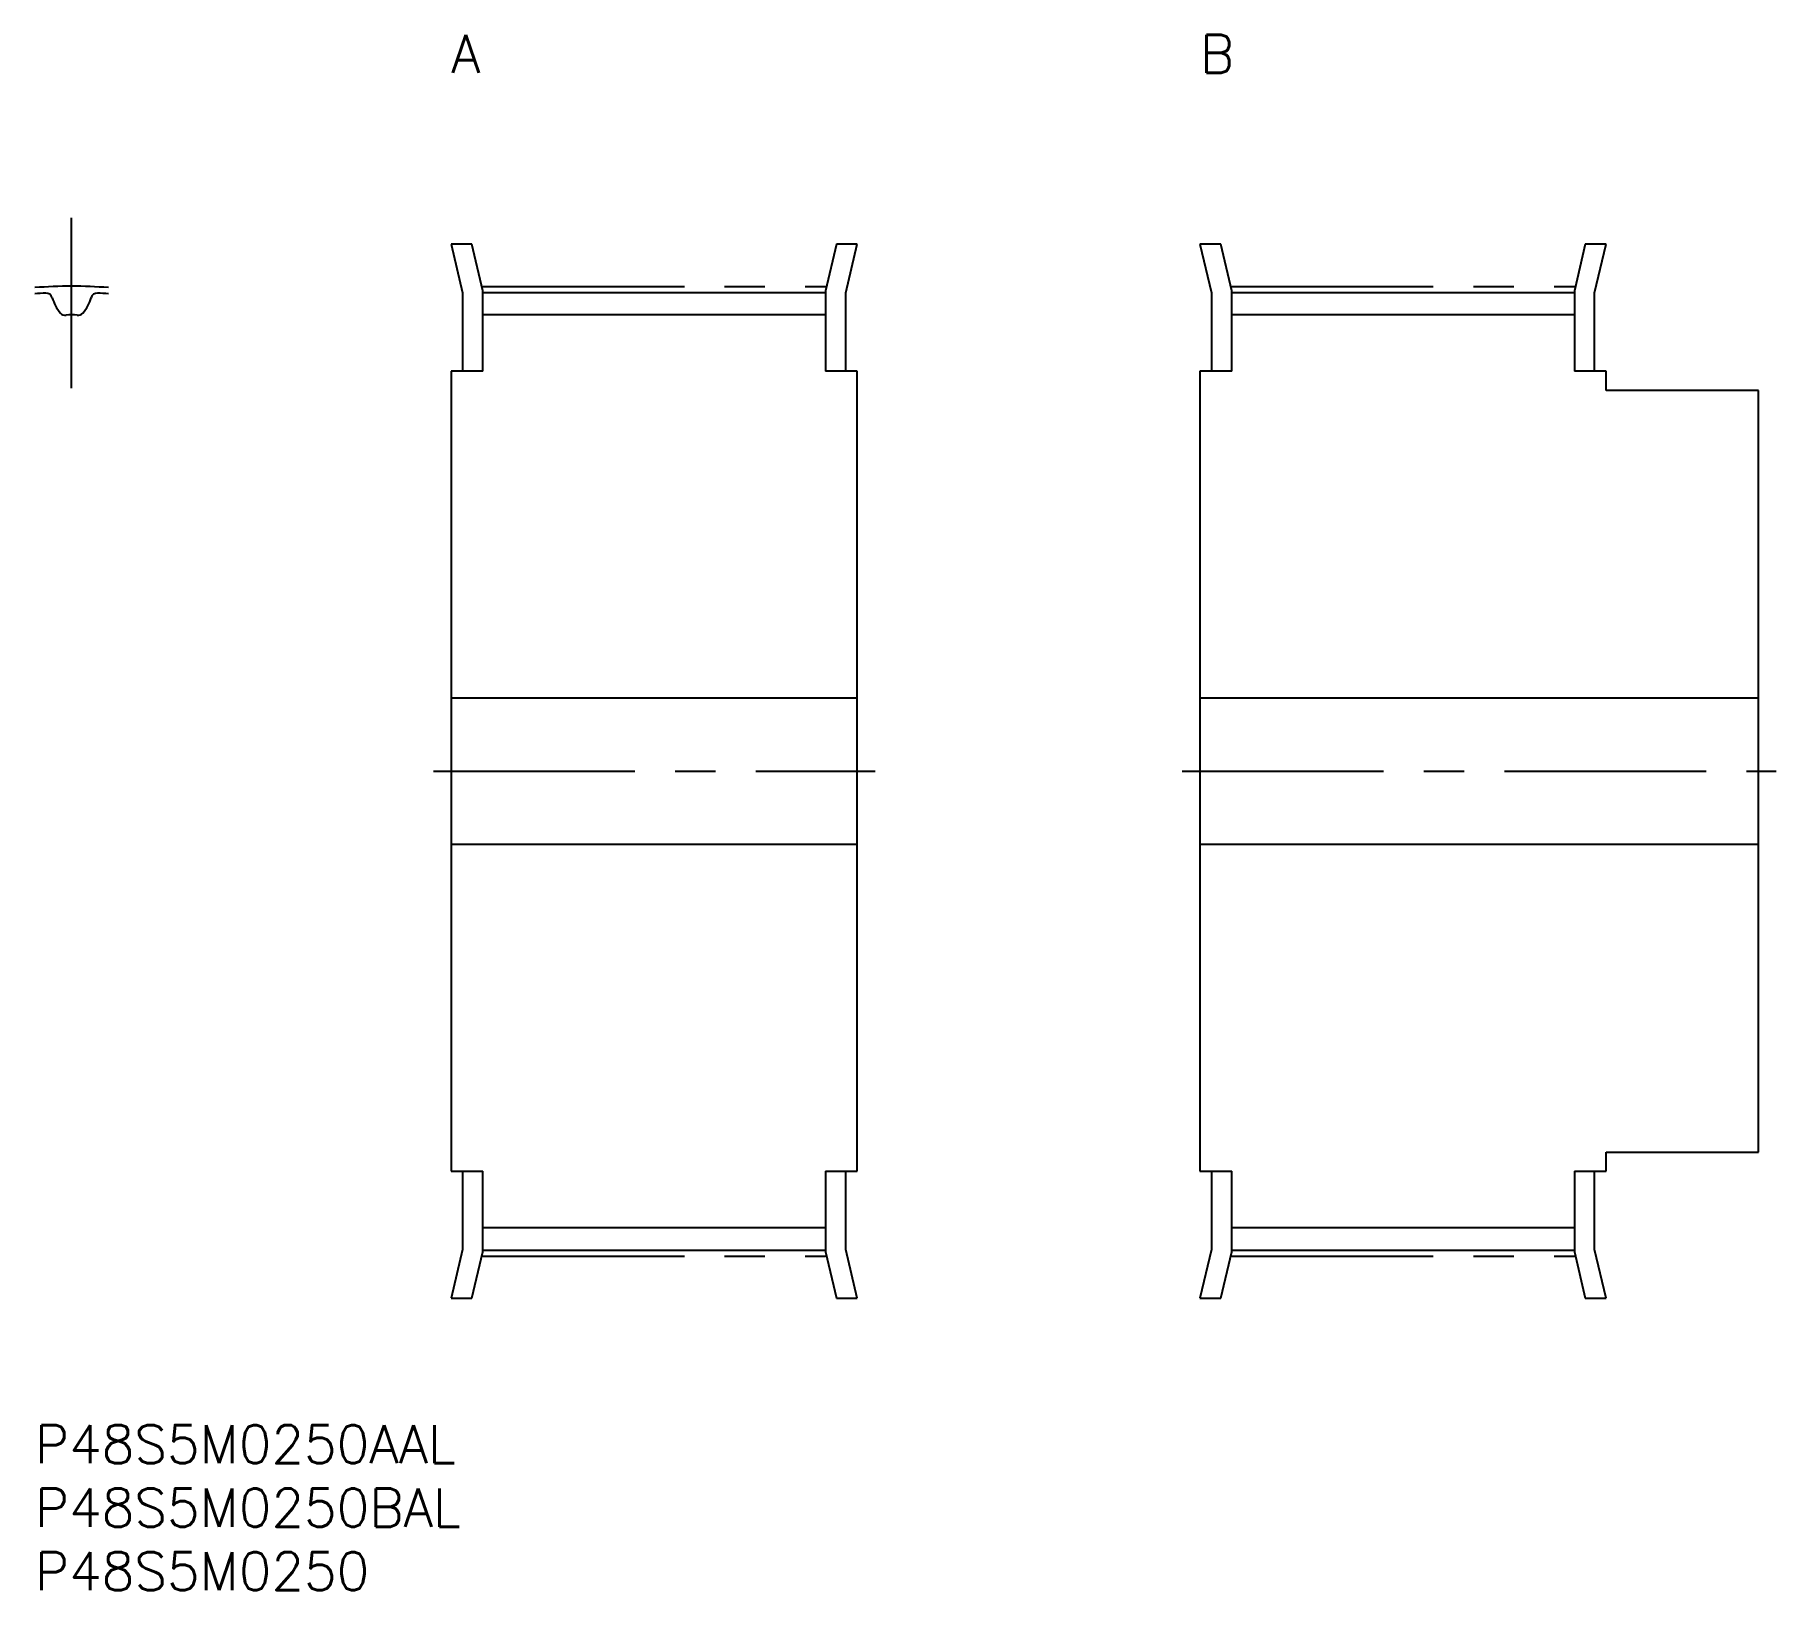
# Model space of a CAD drawing. Extents: x 0 to 137, y -13 to 110.
import ezdxf

# ---------------------------------------------------------------- set-up
doc = ezdxf.new("R2010")
doc.units = 0
doc.header["$LTSCALE"] = 0.5
doc.linetypes.add('CENTER', pattern=[50.8, 31.75, -6.35, 6.35, -6.35])
for name, color, linetype in [('MSM_CENTER', 1, 'CENTER'), ('MSM_CONTINUOUS', 7, 'CONTINUOUS'), ('MSM_PART_NUMBER', 7, 'CONTINUOUS')]:
    doc.layers.add(name, color=color, linetype=linetype)
doc.styles.get("Standard").update_dxf_attribs({"font": 'txt.shx', "height": 1, "bigfont": 'bigfont.shx'})

# ---------------------------------------------------------------- blocks, each defined once
blk = doc.blocks.new('*U36')
at = {"layer": 'MSM_PART_NUMBER'}
blk.add_text('A', height=3, dxfattribs=at).set_placement((32.8, 106.5))
blk = doc.blocks.new('*U37')
at = {"layer": 'MSM_PART_NUMBER'}
blk.add_text('B', height=3, dxfattribs=at).set_placement((91.8, 106.5))
blk = doc.blocks.new('*U38')
at = {"layer": 'MSM_PART_NUMBER'}
blk.add_text('P48S5M0250', height=3, dxfattribs=at).set_placement((0, -13))
blk = doc.blocks.new('*U39')
at = {"layer": 'MSM_PART_NUMBER'}
blk.add_text('P48S5M0250BAL', height=3, dxfattribs=at).set_placement((0, -8))
blk = doc.blocks.new('*U40')
at = {"layer": 'MSM_PART_NUMBER'}
blk.add_text('P48S5M0250AAL', height=3, dxfattribs=at).set_placement((0, -3))

msp = doc.modelspace()

# ---------------------------------------------------------------- linework, layer by layer
at = {"layer": 'MSM_CENTER'}
for p, q in [((2.9, 81.68), (2.9, 95.08)), ((35.3, 89.69), (62.3, 89.69)), ((94.3, 89.69), (121.3, 89.69)), ((31.4, 51.5), (66.2, 51.5)), ((90.4, 51.5), (137.2, 51.5)), ((35.3, 13.31), (62.3, 13.31)), ((94.3, 13.31), (121.3, 13.31))]:
    msp.add_line(p, q, dxfattribs=at)
msp.add_arc((2.9, 51.5), 38.2, 85.6448, 94.3552, dxfattribs=at)
at = {"layer": 'MSM_CONTINUOUS'}
for p, q in [((34.44, 93), (32.8, 93)), ((32.8, 93), (33.7, 89.17)), ((35.3, 89.35), (34.44, 93)), ((63.16, 93), (62.3, 89.35)), ((64.8, 93), (63.16, 93)), ((63.9, 89.17), (64.8, 93)), ((93.44, 93), (91.8, 93)), ((91.8, 93), (92.7, 89.17)), ((94.3, 89.35), (93.44, 93)), ((122.16, 93), (121.3, 89.35)), ((123.8, 93), (122.16, 93)), ((122.9, 89.17), (123.8, 93)), ((35.3, 83), (35.3, 89.35)), ((35.3, 89.21), (62.3, 89.21)), ((62.3, 89.35), (62.3, 83)), ((94.3, 83), (94.3, 89.35)), ((94.3, 89.21), (121.3, 89.21)), ((121.3, 89.35), (121.3, 83)), ((33.7, 89.17), (33.7, 83)), ((63.9, 83), (63.9, 89.17)), ((92.7, 89.17), (92.7, 83)), ((122.9, 83), (122.9, 89.17)), ((62.3, 87.44), (35.3, 87.44)), ((121.3, 87.44), (94.3, 87.44)), ((32.8, 83), (32.8, 20)), ((35.3, 83), (32.8, 83)), ((64.8, 83), (62.3, 83)), ((64.8, 20), (64.8, 83)), ((91.8, 83), (91.8, 20)), ((94.3, 83), (91.8, 83)), ((123.8, 83), (121.3, 83)), ((123.8, 81.5), (123.8, 83)), ((135.8, 81.5), (123.8, 81.5)), ((135.8, 21.5), (135.8, 81.5)), ((64.8, 57.25), (32.8, 57.25)), ((135.8, 57.25), (91.8, 57.25)), ((32.8, 45.75), (64.8, 45.75)), ((91.8, 45.75), (135.8, 45.75)), ((123.8, 20), (123.8, 21.5)), ((123.8, 21.5), (135.8, 21.5)), ((32.8, 20), (35.3, 20)), ((33.7, 20), (33.7, 13.83)), ((35.3, 13.65), (35.3, 20)), ((62.3, 20), (62.3, 13.65)), ((62.3, 20), (64.8, 20)), ((63.9, 13.83), (63.9, 20)), ((91.8, 20), (94.3, 20)), ((92.7, 20), (92.7, 13.83)), ((94.3, 13.65), (94.3, 20)), ((121.3, 20), (121.3, 13.65)), ((121.3, 20), (123.8, 20)), ((122.9, 13.83), (122.9, 20)), ((35.3, 15.56), (62.3, 15.56)), ((94.3, 15.56), (121.3, 15.56)), ((33.7, 13.83), (32.8, 10)), ((35.3, 13.79), (62.3, 13.79)), ((64.8, 10), (63.9, 13.83)), ((92.7, 13.83), (91.8, 10)), ((94.3, 13.79), (121.3, 13.79)), ((123.8, 10), (122.9, 13.83)), ((34.44, 10), (35.3, 13.65)), ((62.3, 13.65), (63.16, 10)), ((93.44, 10), (94.3, 13.65)), ((121.3, 13.65), (122.16, 10)), ((32.8, 10), (34.44, 10)), ((63.16, 10), (64.8, 10)), ((91.8, 10), (93.44, 10)), ((122.16, 10), (123.8, 10))]:
    msp.add_line(p, q, dxfattribs=at)
for centre, radius, start, end in [((2.9, 51.5), 37.71, 93.0893, 94.4107), ((0.89, 88.66), 0.5, 15.8982, 93.0893), ((4.53, 89.69), 3.28, 195.8982, 219.991), ((1.28, 89.69), 3.28, 320.009, 344.1018), ((4.91, 88.66), 0.5, 86.9107, 164.1018), ((2.9, 51.5), 37.71, 85.5893, 86.9107), ((2.4, 87.91), 0.5, 219.991, 277.6274), ((2.9, 84.17), 3.28, 82.3726, 97.6274), ((3.4, 87.91), 0.5, 262.3726, 320.009)]:
    msp.add_arc(centre, radius, start, end, dxfattribs=at)

# ---------------------------------------------------------------- block references
for name in ['*U36', '*U37', '*U40', '*U39', '*U38']:
    msp.add_blockref(name, (0, 0), dxfattribs=at)

doc.saveas('drawing.dxf')
